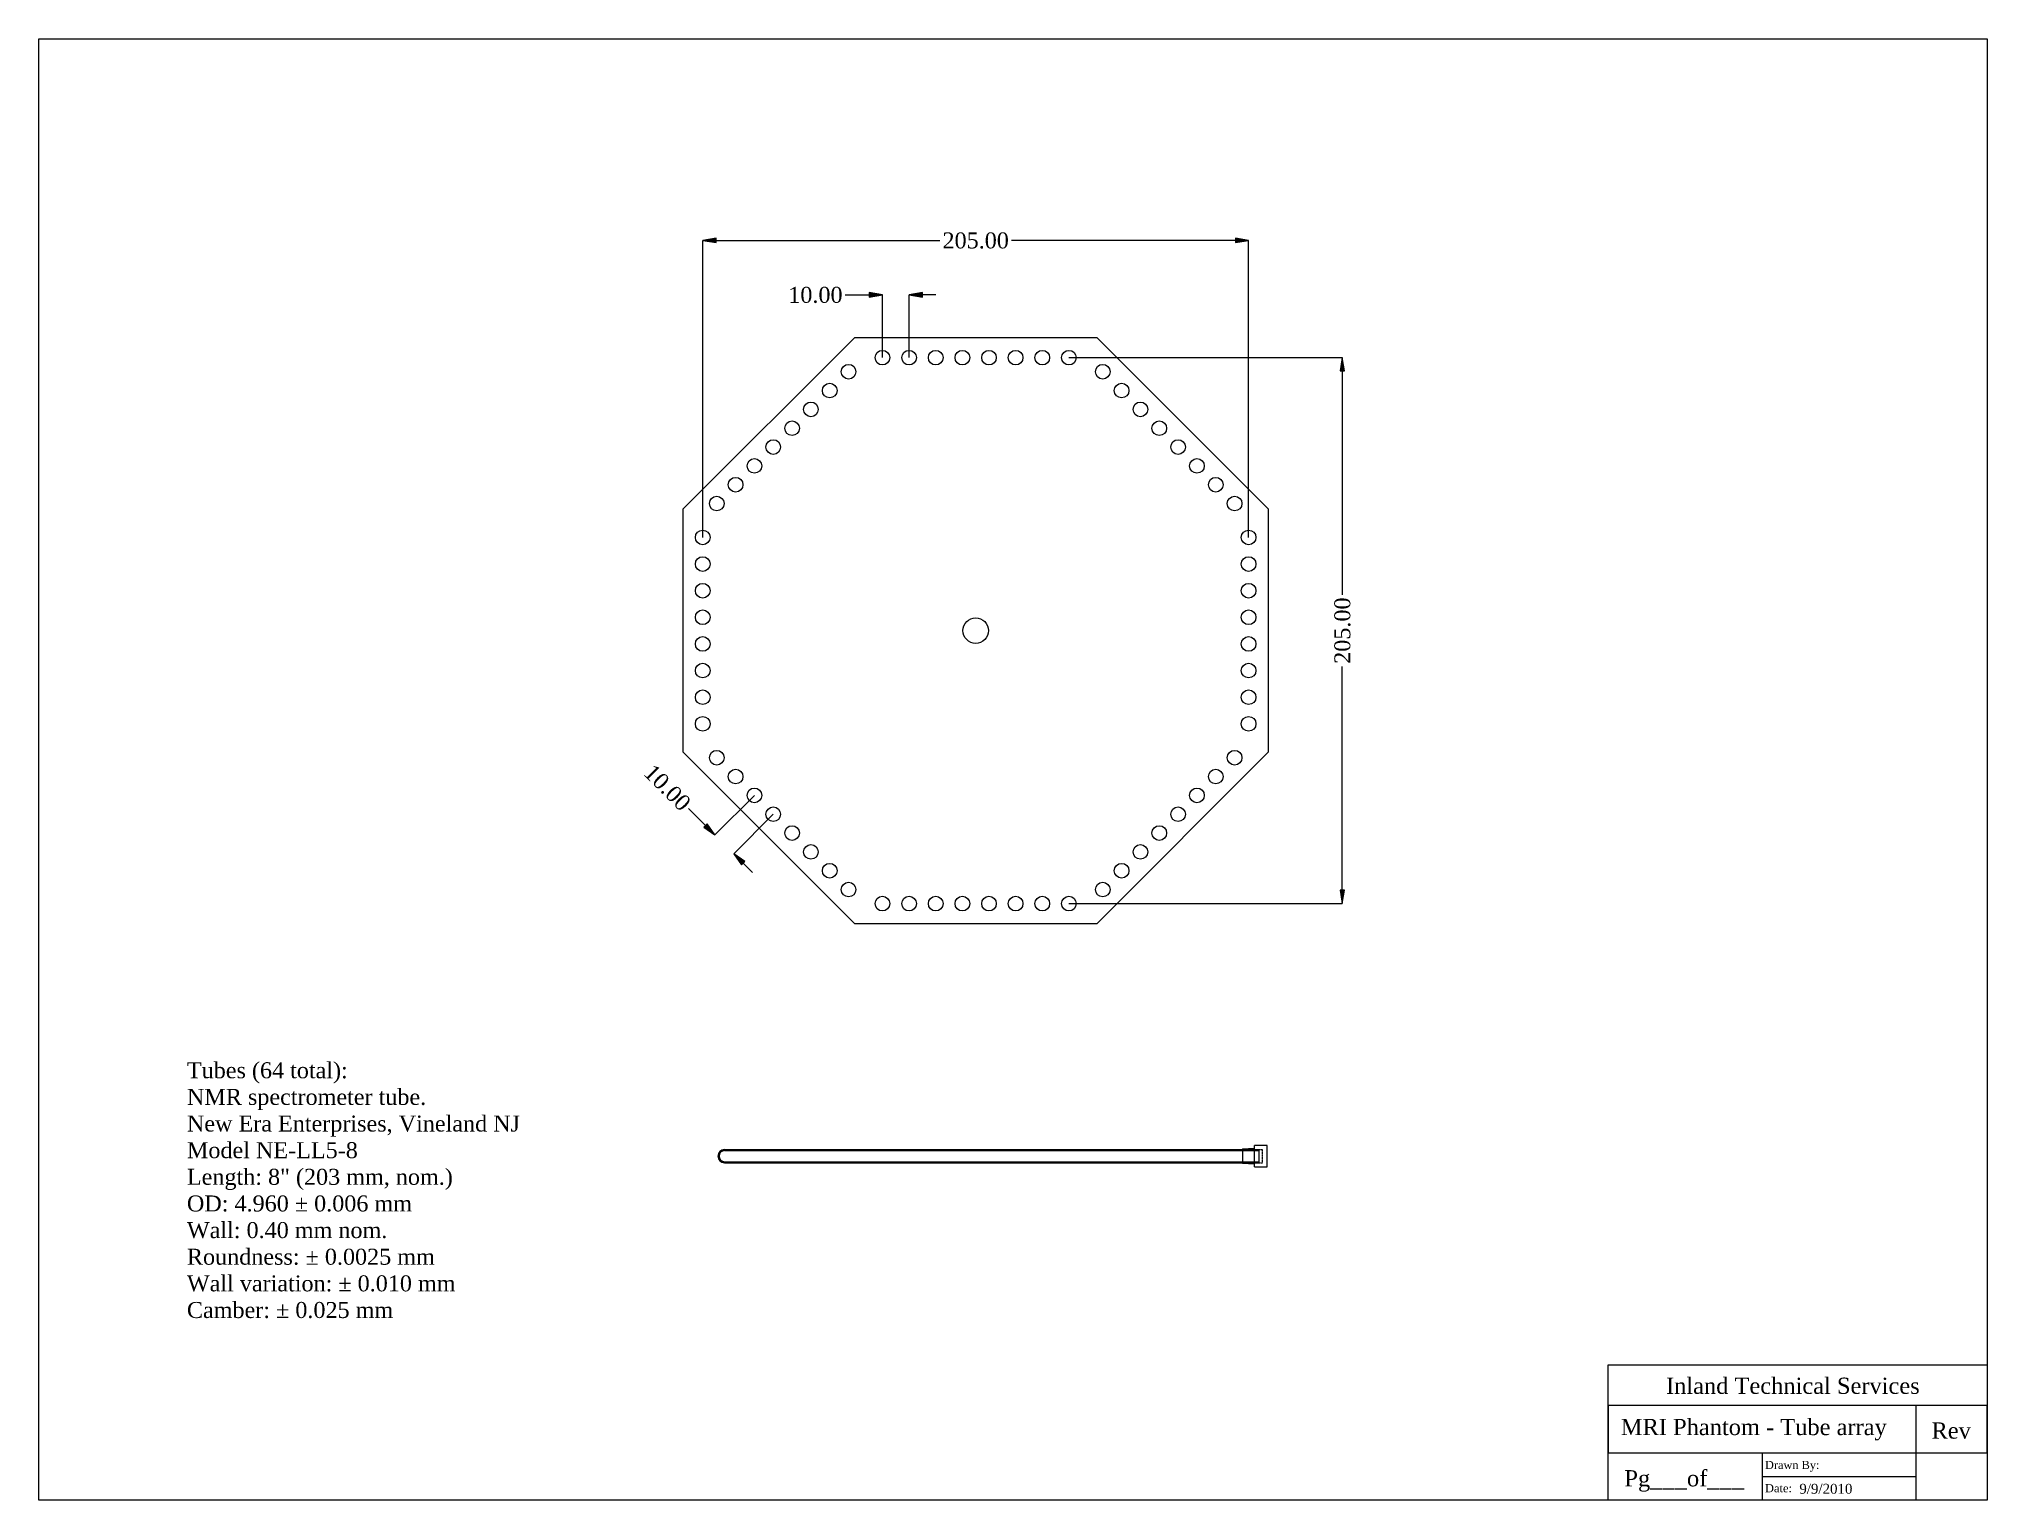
# Model space of a CAD drawing. Extents: x 333 to 1064, y 265 to 814.
import ezdxf
from ezdxf.enums import TextEntityAlignment as Align

# ---------------------------------------------------------------- set-up
doc = ezdxf.new("R2010")
doc.units = 0
doc.header["$MEASUREMENT"] = 0
doc.linetypes.add('DASHED', pattern=[0.75, 0.5, -0.25])
doc.layers.get('0').update_dxf_attribs({"lineweight": 0})
doc.styles.add('_TCW_TXTSTY_1', font='TIMES.TTF', dxfattribs={"width": 1.02})
doc.styles.add('_TCW_TXTSTY_2', font='TIMES.TTF', dxfattribs={"width": 1.01})
doc.styles.get("Standard").update_dxf_attribs({"font": 'TIMES.TTF'})
doc.dimstyles.get("Standard").update_dxf_attribs({"dimtxt": 6, "dimasz": 5, "dimexe": 0, "dimexo": 0, "dimgap": 0.02, "dimtad": 0, "dimrnd": 0.01, "dimzin": 0, "dimdsep": 46, "dimtxsty": 'STANDARD', "dimblk": 'TC_DIMARROW_FILLED30', "dimcen": 0.09, "dimclrd": 7, "dimclre": 7, "dimclrt": 7, "dimazin": 0, "dimtfac": 1, "dimtofl": 0, "dimtmove": 0, "dimatfit": 3, "dimfxl": 1, "dimtolj": 1, "dimtzin": 0, "dimarcsym": 0})

# ---------------------------------------------------------------- blocks, each defined once
blk = doc.blocks.new('*D1')
at = {"linetype": 'Continuous'}
for points in [[(649.49, 717.98), (644.49, 718.81), (644.49, 717.15)], [(659.49, 717.98), (664.49, 717.15), (664.49, 718.81)]]:
    blk.add_hatch(color=7, dxfattribs=at).paths.add_polyline_path(points)
at = {"color": 7, "linetype": 'Continuous', "lineweight": 0}
for p, q in [((649.49, 694.4), (649.49, 717.98)), ((659.49, 694.4), (659.49, 717.98))]:
    blk.add_line(p, q, dxfattribs=at)
at = {"color": 7, "linetype": 'Continuous'}
for points in [[(635.47, 717.98), (639.49, 717.98), (644.49, 717.98), (644.49, 717.98)], [(649.49, 717.98), (644.49, 718.81), (644.49, 717.15), (649.49, 717.98)], [(659.49, 717.98), (664.49, 717.15), (664.49, 718.81), (659.49, 717.98)], [(669.49, 717.98), (664.49, 717.98)], [(664.49, 717.98), (664.49, 717.98)]]:
    blk.add_lwpolyline(points, dxfattribs=at)
blk.add_text('10.00', height=6, dxfattribs=at).set_placement((624.31, 717.98), align=Align.MIDDLE_CENTER)
blk = doc.blocks.new('TC_DIMARROW_FILLED30')
at = {"color": 0, "linetype": 'ByBlock'}
blk.add_solid([(0, 0), (-1, 0.267949), (-1, -0.267949)], dxfattribs=at)
blk = doc.blocks.new('*D2')
at = {"linetype": 'Continuous'}
for points in [[(581.99, 738.42), (586.99, 737.58), (586.99, 739.25)], [(786.99, 738.42), (781.99, 739.25), (781.99, 737.58)]]:
    blk.add_hatch(color=7, dxfattribs=at).paths.add_polyline_path(points)
at = {"color": 7, "linetype": 'Continuous', "lineweight": 0}
for p, q in [((581.99, 626.9), (581.99, 738.42)), ((786.99, 626.9), (786.99, 738.42))]:
    blk.add_line(p, q, dxfattribs=at)
at = {"color": 7, "linetype": 'Continuous'}
for points in [[(581.99, 738.42), (586.99, 737.58), (586.99, 739.25), (581.99, 738.42)], [(786.99, 738.42), (781.99, 739.25), (781.99, 737.58), (786.99, 738.42)], [(586.99, 738.42), (586.99, 738.42), (586.99, 738.42), (671.07, 738.42)], [(781.99, 738.42), (781.99, 738.42), (781.99, 738.42), (697.9, 738.42)]]:
    blk.add_lwpolyline(points, dxfattribs=at)
blk.add_text('205.00', height=6, dxfattribs=at).set_placement((684.49, 738.42), align=Align.MIDDLE_CENTER)
blk = doc.blocks.new('*D3')
at = {"linetype": 'Continuous'}
for points in [[(822.16, 694.4), (821.32, 689.4), (822.99, 689.4)], [(822.16, 489.4), (822.99, 494.4), (821.32, 494.4)]]:
    blk.add_hatch(color=7, dxfattribs=at).paths.add_polyline_path(points)
at = {"color": 7, "linetype": 'Continuous', "lineweight": 0}
for p, q in [((719.49, 694.4), (822.16, 694.4)), ((719.49, 489.4), (822.16, 489.4))]:
    blk.add_line(p, q, dxfattribs=at)
at = {"color": 7, "linetype": 'Continuous'}
for points in [[(822.16, 694.4), (821.32, 689.4), (822.99, 689.4), (822.16, 694.4)], [(822.16, 689.4), (822.16, 689.4), (822.16, 689.4), (822.16, 605.31)], [(822.16, 494.4), (822.16, 494.4), (822.16, 494.4), (822.16, 578.48)], [(822.16, 489.4), (822.99, 494.4), (821.32, 494.4), (822.16, 489.4)]]:
    blk.add_lwpolyline(points, dxfattribs=at)
blk.add_text('205.00', height=6, rotation=90, dxfattribs=at).set_placement((822.16, 591.9), align=Align.MIDDLE_CENTER)
blk = doc.blocks.new('*D4')
at = {"linetype": 'Continuous'}
for points in [[(586.54, 515.17), (583.6, 519.29), (582.42, 518.11)], [(593.61, 508.1), (596.56, 503.97), (597.74, 505.15)]]:
    blk.add_hatch(color=7, dxfattribs=at).paths.add_polyline_path(points)
at = {"color": 7, "linetype": 'Continuous', "lineweight": 0}
for p, q in [((601.4, 530.03), (586.54, 515.17)), ((608.47, 522.96), (593.61, 508.1))]:
    blk.add_line(p, q, dxfattribs=at)
at = {"color": 7, "linetype": 'Continuous'}
for points in [[(576.63, 525.08), (579.47, 522.24), (583.01, 518.7), (583.01, 518.7)], [(586.54, 515.17), (583.6, 519.29), (582.42, 518.11), (586.54, 515.17)], [(593.61, 508.1), (596.56, 503.97), (597.74, 505.15), (593.61, 508.1)], [(600.68, 501.03), (597.15, 504.56)], [(597.15, 504.56), (597.15, 504.56)]]:
    blk.add_lwpolyline(points, dxfattribs=at)
blk.add_text('10.00', height=6, rotation=-45, dxfattribs=at).set_placement((568.74, 532.97), align=Align.MIDDLE_CENTER)

msp = doc.modelspace()

# ---------------------------------------------------------------- linework, layer by layer
at = {"color": 7, "linetype": 'Continuous', "lineweight": 0, "ltscale": 0.1}
for p, q in [((590.191363, 397.021121), (790.911363, 397.021121)), ((590.191363, 396.621121), (790.911363, 396.621121)), ((784.714399, 397.291121), (789.171363, 397.541121)), ((784.714399, 397.291121), (784.714399, 391.791121)), ((793.911363, 398.513619), (789.171363, 398.513619)), ((789.171363, 390.568622), (789.171363, 398.513619)), ((790.911363, 392.061121), (790.911363, 397.021121)), ((793.911363, 390.568622), (793.911363, 398.513619)), ((590.191363, 392.461121), (790.911363, 392.461121)), ((590.191363, 392.061121), (790.911363, 392.061121)), ((789.171363, 391.541121), (784.714399, 391.791121)), ((789.171363, 390.568622), (793.911363, 390.568622))]:
    msp.add_line(p, q, dxfattribs=at)
at = {"color": 255, "linetype": 'DASHED', "lineweight": 0, "ltscale": 0.1}
for p, q in [((784.714399, 397.021121), (792.181363, 397.021121)), ((792.181363, 392.061121), (792.181363, 397.021121)), ((784.714399, 392.061121), (792.181363, 392.061121))]:
    msp.add_line(p, q, dxfattribs=at)
at = {"color": 7, "linetype": 'Continuous', "lineweight": 0}
for p, q in [((1037.572279, 300.989997), (1037.572279, 283.209997)), ((979.796139, 283.209997), (979.796139, 265.429997)), ((1037.572279, 283.209997), (1037.572279, 265.429997)), ((979.796139, 274.319997), (1037.572279, 274.319997)), ((1037.572279, 265.429997), (922.02, 265.429997))]:
    msp.add_line(p, q, dxfattribs=at)
at = {"color": 7, "linetype": 'Continuous'}
for points in [[(922.02, 265.429997), (332.74, 265.429997), (332.74, 814.070003), (1064.26, 814.070003), (1064.26, 265.429997), (1037.572279, 265.429997)], [(922.02, 300.989997), (922.02, 316.229997), (1064.26, 316.229997), (1064.26, 265.429997), (922.02, 265.429997), (922.02, 300.989997)], [(1037.572279, 300.989997), (922.02, 300.989997), (922.02, 283.209997), (1037.572279, 283.209997)], [(1037.572279, 283.209997), (1064.26, 283.209997), (1064.26, 300.989997), (1037.572279, 300.989997)]]:
    msp.add_lwpolyline(points, dxfattribs=at)
at = {"color": 7, "linetype": 'Continuous', "ltscale": 0.1}
msp.add_lwpolyline([(794.486106, 546.334724), (794.486106, 637.461708), (730.049598, 701.898216), (638.922614, 701.898216), (574.486106, 637.461708), (574.486106, 546.334724), (638.922614, 481.898216), (730.049598, 481.898216)], close=True, dxfattribs=at)
at = {"color": 7, "linetype": 'Continuous'}
msp.add_lwpolyline([(922.02, 316.229997), (1064.26, 316.229997), (1064.26, 300.989997), (922.02, 300.989997)], close=True, dxfattribs=at)
at = {"color": 7, "linetype": 'Continuous', "lineweight": 0}
for centre, radius in [((649.486106, 694.398216), 2.75), ((659.486106, 694.398216), 2.75), ((669.486106, 694.398216), 2.75), ((679.486106, 694.398216), 2.75), ((689.486106, 694.398216), 2.75), ((699.486106, 694.398216), 2.75), ((709.486106, 694.398216), 2.75), ((719.486106, 694.398216), 2.75), ((636.756399, 689.125398), 2.75), ((732.215814, 689.125398), 2.75), ((629.685331, 682.05433), 2.75), ((739.286882, 682.05433), 2.75), ((622.614263, 674.983263), 2.75), ((746.35795, 674.983263), 2.75), ((615.543195, 667.912195), 2.75), ((753.429017, 667.912195), 2.75), ((608.472127, 660.841127), 2.75), ((760.500085, 660.841127), 2.75), ((601.40106, 653.770059), 2.75), ((767.571153, 653.770059), 2.75), ((594.329992, 646.698991), 2.75), ((774.642221, 646.698991), 2.75), ((587.258924, 639.627923), 2.75), ((781.713289, 639.627923), 2.75), ((581.986106, 626.898216), 2.75), ((786.986106, 626.898216), 2.75), ((581.986106, 616.898216), 2.75), ((786.986106, 616.898216), 2.75), ((581.986106, 606.898216), 2.75), ((786.986106, 606.898216), 2.75), ((581.986106, 596.898216), 2.75), ((684.486106, 591.898216), 4.775), ((786.986106, 596.898216), 2.75), ((581.986106, 586.898216), 2.75), ((786.986106, 586.898216), 2.75), ((581.986106, 576.898216), 2.75), ((786.986106, 576.898216), 2.75), ((581.986106, 566.898216), 2.75), ((786.986106, 566.898216), 2.75), ((581.986106, 556.898216), 2.75), ((786.986106, 556.898216), 2.75), ((587.258924, 544.168508), 2.75), ((781.713289, 544.168508), 2.75), ((594.329992, 537.09744), 2.75), ((774.642221, 537.09744), 2.75), ((601.40106, 530.026372), 2.75), ((767.571153, 530.026372), 2.75), ((608.472127, 522.955305), 2.75), ((760.500085, 522.955305), 2.75), ((615.543195, 515.884237), 2.75), ((753.429017, 515.884237), 2.75), ((622.614263, 508.813169), 2.75), ((746.35795, 508.813169), 2.75), ((629.685331, 501.742101), 2.75), ((739.286882, 501.742101), 2.75), ((636.756399, 494.671033), 2.75), ((649.486106, 489.398216), 2.75), ((659.486106, 489.398216), 2.75), ((669.486106, 489.398216), 2.75), ((679.486106, 489.398216), 2.75), ((689.486106, 489.398216), 2.75), ((699.486106, 489.398216), 2.75), ((709.486106, 489.398216), 2.75), ((719.486106, 489.398216), 2.75), ((732.215814, 494.671033), 2.75)]:
    msp.add_circle(centre, radius, dxfattribs=at)
for radius in [2.48, 2.08]:
    msp.add_arc((590.191363, 394.541121), radius, 90, 270, dxfattribs=at)

# ---------------------------------------------------------------- texts
at = {"color": 7, "linetype": 'Continuous'}
for s, height, p, p2 in [('Inland Technical Services', 6.096, (943.706476, 305.291853), (1038.976634, 305.291853)), ('MRI Phantom - Tube array', 6.096, (926.736172, 289.811456), (1026.611479, 289.811456)), ('Rev', 6.096, (1043.400678, 288.48752), (1058.179267, 288.48752)), ('Pg___of___', 6.096, (928.084033, 270.557948), (973.020082, 270.557948)), ('9/9/2010', 3.7248, (993.776104, 267.796452), (1013.708493, 267.796452))]:
    msp.add_text(s, height=height, dxfattribs=at).set_placement(p, p2, align=Align.FIT)
for s, style, width, p, p2 in [('Drawn By:', '_TCW_TXTSTY_2', 1.01, (980.86985, 277.08672), (1001.322002, 277.08672)), ('Date:', '_TCW_TXTSTY_1', 1.02, (980.868936, 268.357149), (990.997578, 268.357149))]:
    msp.add_text(s, height=3.048, dxfattribs=dict(at, style=style, width=width)).set_placement(p, p2, align=Align.FIT)
at = {"color": 7, "linetype": 'Continuous', "insert": (388.299002, 429.808508), "char_height": 6, "width": 124.744268, "attachment_point": 1}
msp.add_mtext('{Tubes (64 total):\\PNMR spectrometer tube.\\PNew Era Enterprises, Vineland NJ\\PModel NE-LL5-8\\PLength: 8" (203 mm, nom.)\\POD: 4.960 ± 0.006 mm\\PWall: 0.40 mm nom.\\PRoundness: ± 0.0025 mm\\PWall variation: ± 0.010 mm\\PCamber: ± 0.025 mm}', dxfattribs=at)

# ---------------------------------------------------------------- dimensions: what is measured, and where the dimension line sits
at = {"color": 7, "linetype": 'Continuous'}
for base, p1, p2, angle, picture, middle in [((786.986106, 738.416389), (581.986106, 626.898216), (786.986106, 626.898216), 180, '*D2', (684.486106, 738.416389)), ((822.157529, 489.398216), (719.486106, 694.398216), (719.486106, 489.398216), 270, '*D3', (822.157529, 591.898216))]:
    dim = msp.add_linear_dim(base=base, p1=p1, p2=p2, angle=angle, dimstyle='STANDARD', dxfattribs=at)
    dim.commit()
    dim.dimension.update_dxf_attribs({"geometry": picture, "text_midpoint": middle})
dim = msp.add_linear_dim(base=(649.486106, 717.980671), p1=(659.486106, 694.398216), p2=(649.486106, 694.398216), dimstyle='STANDARD', dxfattribs=at)
dim.commit()
dim.dimension.update_dxf_attribs({"geometry": '*D1', "text_midpoint": (624.307376, 717.980671)})
dim = msp.add_aligned_dim(p1=(608.472127, 522.955305), p2=(601.40106, 530.026372), distance=21.013096, dimstyle='STANDARD', dxfattribs=at)
dim.commit()
dim.dimension.update_dxf_attribs({"geometry": '*D4', "text_midpoint": (568.738507, 532.971921)})

doc.saveas('drawing.dxf')
